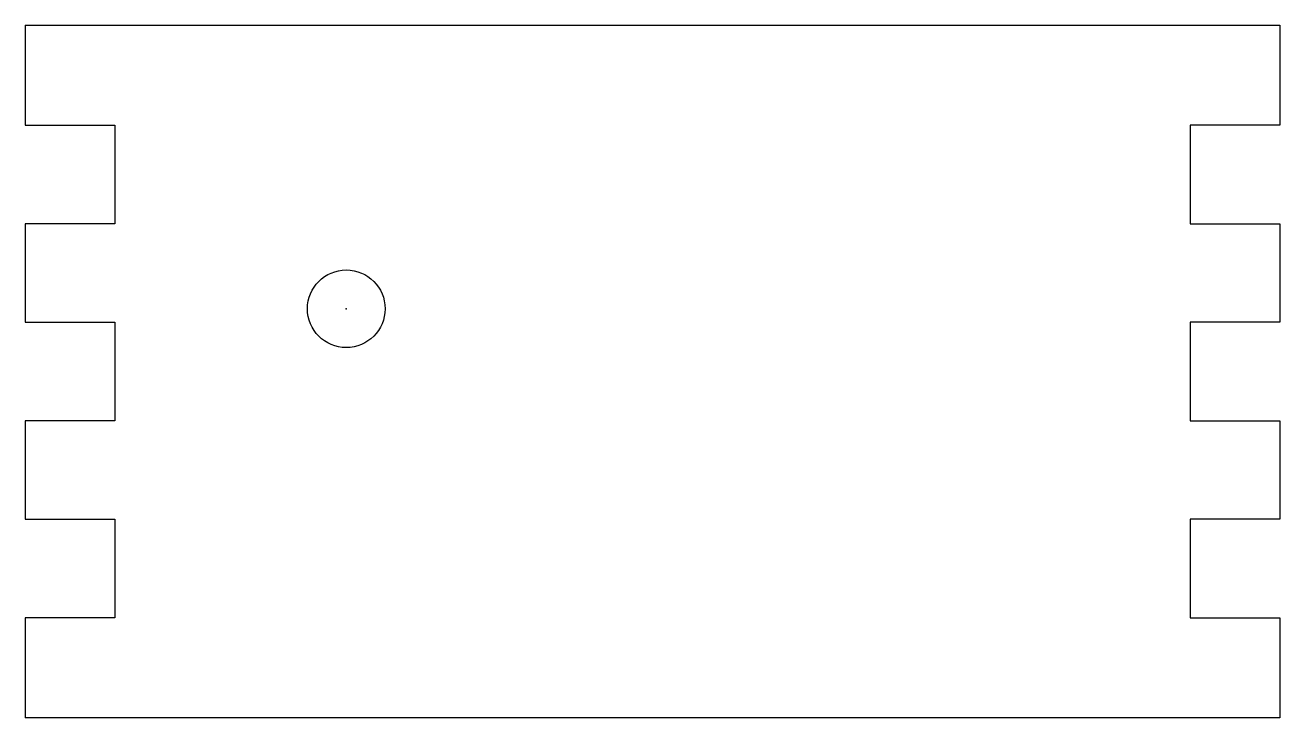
# Model space of a CAD drawing. Header units: millimetres. Extents: x -25.3 to 16.7, y 0 to 50.
# Drawn here: x -25.3 to 16.7, y 26.8 to 50 of the extents above; entities outside this region: 1.
import ezdxf

# ---------------------------------------------------------------- set-up
doc = ezdxf.new("R2010")
doc.units = ezdxf.units.MM
doc.header["$MEASUREMENT"] = 0
doc.layers.add('topPlate2026 v4_Sketch1', color=7, linetype='Continuous')

msp = doc.modelspace()

# ---------------------------------------------------------------- linework, layer by layer
at = {"layer": 'topPlate2026 v4_Sketch1'}
for p, q in [((-25.3, 50), (16.7, 50)), ((-25.3, 50), (-25.3, 46.65)), ((16.7, 50), (16.7, 46.65)), ((-25.3, 46.65), (-22.3, 46.65)), ((-22.3, 46.65), (-22.3, 43.35)), ((16.7, 46.65), (13.7, 46.65)), ((13.7, 46.65), (13.7, 43.35)), ((-22.3, 43.35), (-25.3, 43.35)), ((-25.3, 43.35), (-25.3, 40.05)), ((13.7, 43.35), (16.7, 43.35)), ((16.7, 43.35), (16.7, 40.05)), ((-25.3, 40.05), (-22.3, 40.05)), ((-22.3, 40.05), (-22.3, 36.75)), ((16.7, 40.05), (13.7, 40.05)), ((13.7, 40.05), (13.7, 36.75)), ((-22.3, 36.75), (-25.3, 36.75)), ((-25.3, 36.75), (-25.3, 33.45)), ((13.7, 36.75), (16.7, 36.75)), ((16.7, 36.75), (16.7, 33.45)), ((-25.3, 33.45), (-22.3, 33.45)), ((-22.3, 33.45), (-22.3, 30.15)), ((16.7, 33.45), (13.7, 33.45)), ((13.7, 33.45), (13.7, 30.15)), ((-22.3, 30.15), (-25.3, 30.15)), ((-25.3, 30.15), (-25.3, 26.8)), ((13.7, 30.15), (16.7, 30.15)), ((16.7, 30.15), (16.7, 26.8)), ((16.7, 26.8), (-25.3, 26.8))]:
    msp.add_line(p, q, dxfattribs=at)
msp.add_circle((-14.55, 40.5), 1.3, dxfattribs=at)
for p in [(-14.55, 40.5), (0, 0)]:
    msp.add_point(p, dxfattribs=at)

doc.saveas('drawing.dxf')
